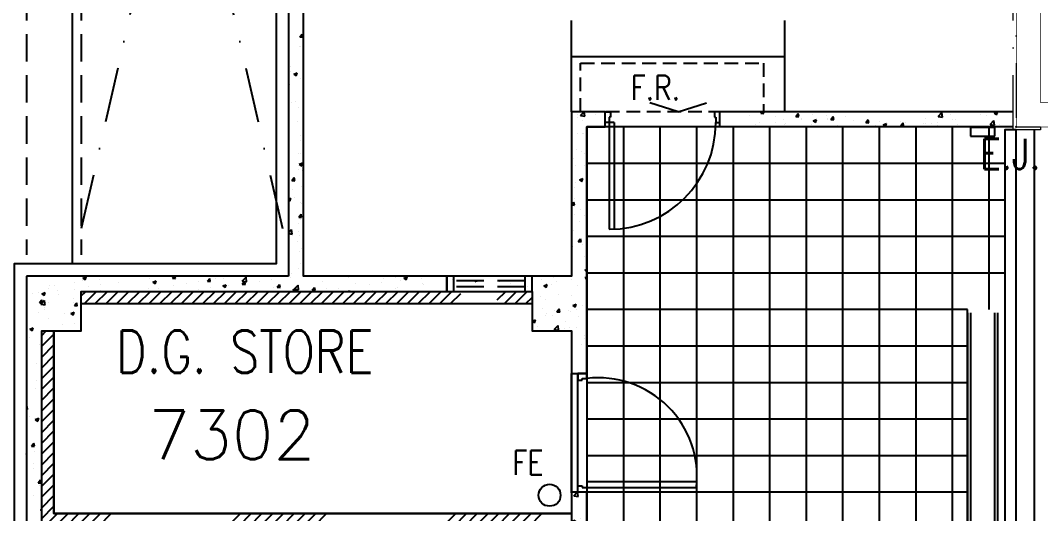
# Model space of a CAD drawing. Header units: millimetres. Extents: x -68474 to 336725, y -113450 to 40976.
# Drawn here: x 193575 to 201950, y -52725 to -48675 of the extents above; entities that cross this region are included whole.
import ezdxf

# ---------------------------------------------------------------- set-up
doc = ezdxf.new("R2010")
doc.units = ezdxf.units.MM
doc.header["$LTSCALE"] = 900
for name, pattern in [('DASHDOT', [1, 0.5, -0.25, 0, -0.25]), ('s5152a$0$DASHDOT', [1, 0.5, -0.25, 0, -0.25]), ('s5152a$0$HIDDEN', [0.375, 0.25, -0.125])]:
    doc.linetypes.add(name, pattern=pattern)
doc.layers.add('9', color=7, linetype='Continuous', lineweight=5)
for name, color, linetype in [('s5152a$0$11', 7, 'Continuous'), ('s5152a$0$23', 7, 'Continuous'), ('s5152a$0$45', 7, 'Continuous'), ('s5152a$0$7', 7, 'Continuous'), ('s5152a$0$9', 7, 'Continuous'), ('s5152a$0$LEV-MK', 7, 'Continuous'), ('s5152a$0$N-dr', 7, 'Continuous'), ('s5152a$0$N-FS2', 2, 'Continuous'), ('s5152a$0$N-FS3', 3, 'Continuous'), ('s5152a$0$N-HT1', 1, 'Continuous'), ('s5152a$0$N-HT2', 7, 'Continuous'), ('s5152a$0$N-TILE', 1, 'Continuous'), ('s5152a$0$N-VOLUME', 7, 'Continuous'), ('s5152a$0$N-WAL1', 1, 'Continuous'), ('s5152a$0$N-WAL3', 3, 'Continuous'), ('s5152a$0$N-WAL4', 4, 'Continuous'), ('s5152a$0$N-WIN', 1, 'Continuous'), ('s5152a$0$NTX2', 2, 'Continuous'), ('s5152a$0$NTX4', 4, 'Continuous'), ('s5152a$0$O-DIS', 9, 's5152a$0$HIDDEN'), ('s5152a$0$ROOM-NO', 4, 'Continuous')]:
    doc.layers.add(name, color=color, linetype=linetype)
doc.styles.add('s5152a$0$STANDARD', font='SIMPLEX')

# ---------------------------------------------------------------- blocks, each defined once
blk = doc.blocks.new('*X132')
at = {"color": 0}
for p, q in [((195869.1, -48810.6), (195888.3, -48787.6)), ((195869.1, -48810.6), (195893, -48812.7)), ((195892.9, -48812.8), (195888.3, -48787.8)), ((195862.4, -48886.9), (195862.4, -48886.9)), ((195872, -48888.5), (195872, -48888.5)), ((195898.3, -48899.4), (195898.3, -48899.4)), ((195793.1, -49057.2), (195793.1, -49057.2)), ((195893.2, -49044), (195893.2, -49044)), ((195792.4, -49091.8), (195792.4, -49091.8)), ((195820, -49115.5), (195848, -49104.7)), ((195820, -49115.5), (195839.9, -49128.9)), ((195839.9, -49129.1), (195848, -49104.9)), ((195877.7, -49154.7), (195877.7, -49154.7)), ((195788, -49201.7), (195788, -49201.7)), ((195798.8, -49349.9), (195798.8, -49349.9)), ((195834.3, -49339.6), (195834.3, -49339.6)), ((195861.2, -49393.4), (195861.2, -49393.4)), ((198147.7, -49449.1), (198147.7, -49449.1)), ((198149.4, -49469.8), (198149.4, -49469.8)), ((198172.8, -49455.2), (198201.8, -49425)), ((198172.8, -49455.2), (198208.4, -49460.7)), ((198208.3, -49460.8), (198204.1, -49425)), ((198292.4, -49447.7), (198292.4, -49447.7)), ((195848.5, -49508.5), (195848.5, -49508.5)), ((198192.8, -49499.5), (198192.8, -49499.5)), ((195876.4, -49621.8), (195876.4, -49621.8)), ((195876.5, -49661.2), (195876.5, -49661.2)), ((195898.9, -49643.6), (195898.9, -49643.6)), ((198144.5, -49603), (198144.5, -49603)), ((198187.2, -49605.4), (198187.2, -49605.4)), ((198197.3, -49607.8), (198197.3, -49607.8)), ((198139.7, -49736.1), (198139.7, -49736.1)), ((195854.9, -49766.6), (195854.9, -49766.6)), ((195871.3, -49766.4), (195871.3, -49766.4)), ((195894.1, -49776.7), (195894.1, -49776.7)), ((198119.4, -49812.2), (198119.4, -49812.2)), ((198182.1, -49750), (198182.1, -49750)), ((198208.1, -49767.3), (198208.1, -49767.3)), ((195860, -49899.9), (195860, -49899.9)), ((195864.1, -49856.7), (195892.2, -49845.9)), ((195864.1, -49856.7), (195884, -49870.1)), ((195884, -49870.2), (195892.1, -49846.1)), ((195889.2, -49909.9), (195889.2, -49909.9)), ((198134.8, -49869.3), (198134.8, -49869.3)), ((198203.7, -49865.9), (198203.7, -49865.9)), ((195804.2, -49989), (195823.4, -49966)), ((195804.2, -49989), (195828.1, -49991.1)), ((195828, -49991.2), (195823.4, -49966.2)), ((198163.6, -49984.8), (198191.6, -49974.1)), ((198163.6, -49984.8), (198183.4, -49998.2)), ((198183.4, -49998.4), (198191.5, -49974.2)), ((195812.4, -50062), (195812.4, -50062)), ((195884.4, -50043), (195884.4, -50043)), ((198123.2, -50045.6), (198123.2, -50045.6)), ((198129.9, -50002.5), (198129.9, -50002.5)), ((198191.6, -50006), (198191.6, -50006)), ((195775, -50143.6), (195794.8, -50136)), ((195775, -50152.2), (195786.7, -50160.1)), ((195786.7, -50160.3), (195794.8, -50136.1)), ((195826.6, -50129.7), (195826.6, -50129.7)), ((198125.1, -50135.6), (198125.1, -50135.6)), ((195875.3, -50167.8), (195875.3, -50167.8)), ((195879.5, -50176.2), (195879.5, -50176.2)), ((198100, -50189.1), (198118.7, -50166.8)), ((198100, -50189.9), (198123.3, -50191.9)), ((198123.3, -50192), (198118.6, -50167)), ((198175.4, -50228.9), (198175.4, -50228.9)), ((195859.7, -50289.9), (195878.9, -50266.9)), ((195859.7, -50289.9), (195883.6, -50292)), ((195874.6, -50309.3), (195874.6, -50309.3)), ((195883.5, -50292.1), (195878.9, -50267)), ((198120.2, -50268.8), (198120.2, -50268.8)), ((198165.3, -50327.9), (198165.3, -50327.9)), ((198206.9, -50273.9), (198206.9, -50273.9)), ((195775, -50420.8), (195801.7, -50393.1)), ((195806, -50431.2), (195801.6, -50393.2)), ((195854.5, -50344.3), (195854.5, -50344.3)), ((195858.8, -50406.4), (195858.8, -50406.4)), ((198115.3, -50401.9), (198115.3, -50401.9)), ((195775, -50426.2), (195806.1, -50431)), ((195849.4, -50488.9), (195849.4, -50488.9)), ((195869.8, -50442.5), (195869.8, -50442.5)), ((198154.9, -50490.7), (198174.2, -50467.7)), ((198154.9, -50490.7), (198178.8, -50492.8)), ((198160.2, -50472.5), (198160.2, -50472.5)), ((198178.8, -50492.9), (198174.1, -50467.9)), ((195864.9, -50575.7), (195864.9, -50575.7)), ((195882.7, -50546.4), (195882.7, -50546.4)), ((198110.5, -50535.1), (198110.5, -50535.1)), ((198190.4, -50512.5), (198190.4, -50512.5)), ((195895.7, -50626.7), (195895.7, -50626.7)), ((198206.5, -50610.3), (198206.5, -50610.3)), ((195803.1, -50749.7), (195803.1, -50749.7)), ((195860, -50708.8), (195860, -50708.8)), ((195874.2, -50674.3), (195874.2, -50674.3)), ((198102.3, -50690.4), (198102.3, -50690.4)), ((198105.6, -50668.2), (198105.6, -50668.2)), ((198207.7, -50726), (198225, -50719.3)), ((198207.7, -50726), (198225, -50737.7)), ((194019.4, -50826.9), (194019.4, -50826.9)), ((194086.4, -50791.8), (194114.4, -50781)), ((194086.4, -50791.8), (194106.3, -50805.2)), ((194088.5, -50814.6), (194088.5, -50814.6)), ((194106.2, -50805.4), (194114.3, -50781.2)), ((194221.4, -50801.3), (194221.4, -50801.3)), ((194383, -50825.8), (194383, -50825.8)), ((194635.6, -50792.6), (194635.6, -50792.6)), ((194661.2, -50823.8), (194689.2, -50813.1)), ((194661.2, -50823.8), (194681.1, -50837.2)), ((194681.1, -50837.4), (194689.2, -50813.2)), ((194735.7, -50779.4), (194735.7, -50779.4)), ((194823, -50791.2), (194836.6, -50775)), ((194823, -50791.2), (194846.9, -50793.3)), ((194846.9, -50793.5), (194843.5, -50775)), ((194941.1, -50834.4), (194941.1, -50834.4)), ((195039.5, -50820.7), (195039.5, -50820.7)), ((195109.9, -50816.3), (195129.2, -50793.3)), ((195109.9, -50816.3), (195133.8, -50818.4)), ((195133.8, -50818.6), (195129.2, -50793.5)), ((195174.3, -50794.4), (195174.3, -50794.4)), ((195244.9, -50792.6), (195244.9, -50792.6)), ((195396.6, -50815.2), (195427.8, -50782.7)), ((195396.6, -50815.2), (195432.2, -50820.7)), ((195396.8, -50841.4), (195416.1, -50818.4)), ((195420.7, -50843.7), (195416.1, -50818.6)), ((195432.2, -50820.8), (195427.7, -50782.8)), ((195538.8, -50817.6), (195538.8, -50817.6)), ((195639, -50804.4), (195639, -50804.4)), ((195790.5, -50784.4), (195790.5, -50784.4)), ((196057.2, -50816.4), (196057.2, -50816.4)), ((196265, -50786.4), (196265, -50786.4)), ((196324.2, -50832.9), (196324.2, -50832.9)), ((196443.7, -50776.8), (196443.7, -50776.8)), ((196542.3, -50829.4), (196542.3, -50829.4)), ((196557.5, -50792.8), (196557.5, -50792.8)), ((196657.2, -50785.8), (196657.2, -50785.8)), ((196693.7, -50809.4), (196693.7, -50809.4)), ((196721.9, -50790.9), (196749.9, -50780.2)), ((196721.9, -50790.9), (196741.8, -50804.3)), ((196741.7, -50804.5), (196749.8, -50780.3)), ((196870.7, -50794.8), (196870.7, -50794.8)), ((196946.4, -50776.2), (196946.4, -50776.2)), ((197080.6, -50807.6), (197080.6, -50807.6)), ((197084.3, -50803.9), (197084.3, -50803.9)), ((197119.9, -50800.6), (197119.9, -50800.6)), ((197282.7, -50782), (197282.7, -50782)), ((197297.8, -50812.9), (197297.8, -50812.9)), ((197304.9, -50819.8), (197324.7, -50812.2)), ((197322.2, -50819.8), (197324.7, -50812.4)), ((197511.3, -50821.9), (197511.3, -50821.9)), ((197597, -50834.4), (197597, -50834.4)), ((197724.8, -50830.9), (197724.8, -50830.9)), ((197849.6, -50801.2), (197849.6, -50801.2)), ((197893, -50831.4), (197893, -50831.4)), ((197949.8, -50788), (197949.8, -50788)), ((197972.5, -50820.4), (197972.5, -50820.4)), ((198100.8, -50801.4), (198100.8, -50801.4)), ((198101.3, -50768), (198101.3, -50768)), ((198205.7, -50780.4), (198205.7, -50780.4)), ((198210.4, -50791.6), (198225, -50774.1)), ((198210.4, -50791.6), (198225, -50792.8)), ((193674.2, -50917.6), (193674.2, -50917.6)), ((193727.2, -50912.2), (193727.2, -50912.2)), ((193750.3, -50920.8), (193778.3, -50910)), ((193770.1, -50934.4), (193778.3, -50910.2)), ((193803.4, -50872.9), (193803.4, -50872.9)), ((193814, -50855.1), (193814, -50855.1)), ((193855.2, -50854.6), (193855.2, -50854.6)), ((193878.7, -50892.2), (193878.7, -50892.2)), ((194017, -50882), (194017, -50882)), ((194131.3, -50859), (194131.3, -50859)), ((194230.5, -50891), (194230.5, -50891)), ((194231.5, -50845.8), (194231.5, -50845.8)), ((194444, -50900), (194444, -50900)), ((194629.7, -50876.3), (194629.7, -50876.3)), ((194707.8, -50874.5), (194707.8, -50874.5)), ((194831.7, -50850.7), (194831.7, -50850.7)), ((195034.6, -50884), (195034.6, -50884)), ((195134.7, -50870.8), (195134.7, -50870.8)), ((195236.1, -50855.9), (195264.1, -50845.1)), ((195236.1, -50855.9), (195256, -50869.3)), ((195255.9, -50869.4), (195264, -50845.3)), ((195286.2, -50850.8), (195286.2, -50850.8)), ((195396.8, -50841.4), (195420.8, -50843.5)), ((195649.8, -50870.1), (195649.8, -50870.1)), ((195683.7, -50866.5), (195703, -50843.5)), ((195683.7, -50866.5), (195707.7, -50868.6)), ((195707.6, -50868.8), (195703, -50843.7)), ((195810.9, -50887.9), (195838.9, -50877.1)), ((195810.9, -50887.9), (195828.9, -50900)), ((195823.5, -50881.4), (195854.7, -50848.9)), ((195823.5, -50881.4), (195859.1, -50886.9)), ((195831.3, -50900), (195838.9, -50877.3)), ((195859.1, -50887), (195854.6, -50849)), ((195855.2, -50842), (195855.2, -50842)), ((195970.7, -50891.6), (195989.9, -50868.6)), ((195970.7, -50891.6), (195994.6, -50893.7)), ((195994.5, -50893.9), (195989.9, -50868.8)), ((196038, -50895.8), (196038, -50895.8)), ((196090.9, -50872.9), (196090.9, -50872.9)), ((196189.5, -50875.8), (196189.5, -50875.8)), ((196271.6, -50900), (196276.8, -50893.7)), ((196277.9, -50900), (196276.8, -50893.9)), ((196442.1, -50842.6), (196442.1, -50842.6)), ((196465.5, -50891.4), (196465.5, -50891.4)), ((196653.3, -50880.6), (196653.3, -50880.6)), ((196667.5, -50865.8), (196667.5, -50865.8)), ((196875.3, -50835.8), (196875.3, -50835.8)), ((196886.6, -50840.6), (196886.6, -50840.6)), ((197691, -50857), (197691, -50857)), ((197739.2, -50860.5), (197739.2, -50860.5)), ((197871.6, -50855), (197899.6, -50844.2)), ((197871.6, -50855), (197891.5, -50868.4)), ((197891.4, -50868.6), (197899.5, -50844.4)), ((197938.4, -50839.9), (197938.4, -50839.9)), ((198151.9, -50849), (198151.9, -50849)), ((193627.1, -50925.3), (193627.1, -50925.3)), ((193730.9, -50991.7), (193750.2, -50968.7)), ((193730.9, -50991.7), (193754.8, -50993.8)), ((193748, -51000), (193773.2, -50973.7)), ((193754.8, -50993.9), (193750.2, -50968.9)), ((193750.3, -50920.8), (193770.2, -50934.2)), ((193776.2, -51000), (193773.2, -50973.8)), ((193809.1, -50988.3), (193809.1, -50988.3)), ((193887.8, -50926.7), (193887.8, -50926.7)), ((194008, -50994.6), (194008, -50994.6)), ((194014.5, -50960.1), (194014.5, -50960.1)), ((194031.9, -51000), (194037.1, -50993.8)), ((194038.2, -51000), (194037.1, -50994)), ((197844.5, -50945.8), (197844.5, -50945.8)), ((197888.1, -50964.6), (197888.1, -50964.6)), ((197996, -50925.8), (197996, -50925.8)), ((198095.9, -50934.6), (198095.9, -50934.6)), ((197860.5, -51044.3), (197860.5, -51044.3)), ((197890.8, -51083.6), (197890.8, -51083.6)), ((197955.9, -51059.1), (197955.9, -51059.1)), ((197979, -51067.3), (197998.3, -51044.4)), ((197979, -51067.3), (198000, -51069.2)), ((198000, -51054.1), (197998.2, -51044.5)), ((198002.8, -51069.6), (198000, -51054.1)), ((198000, -51069.2), (198002.9, -51069.4)), ((198074, -51053.4), (198074, -51053.4)), ((198091, -51067.7), (198091, -51067.7)), ((198110.3, -51016), (198138.3, -51005.3)), ((198110.3, -51016), (198130.2, -51029.5)), ((198130.2, -51029.6), (198138.3, -51005.4)), ((198143.4, -51050.3), (198143.4, -51050.3)), ((198189.2, -51019), (198189.2, -51019)), ((197775, -51144.8), (197802.3, -51134.3)), ((197775, -51145.5), (197794.1, -51158.5)), ((197794.1, -51158.6), (197802.2, -51134.4)), ((197883.3, -51097.7), (197883.3, -51097.7)), ((197944.8, -51098.1), (197944.8, -51098.1)), ((198051.8, -51146.9), (198051.8, -51146.9)), ((198158.3, -51107.1), (198158.3, -51107.1)), ((197818.5, -51187), (197818.5, -51187)), ((197958, -51212.4), (197989.2, -51179.9)), ((197958, -51212.4), (197993.6, -51217.9)), ((197993.5, -51218.1), (197989.1, -51180.1)), ((198038.2, -51208.1), (198038.2, -51208.1)), ((198086.2, -51200.9), (198086.2, -51200.9)), ((198138.3, -51194.9), (198138.3, -51194.9)), ((198184.6, -51332.7), (198184.6, -51332.7)), ((198204.6, -51286.9), (198204.6, -51286.9)), ((198208, -51265.7), (198208, -51265.7))]:
    blk.add_line(p, q, dxfattribs=at)
blk = doc.blocks.new('*X133')
at = {"color": 0}
for p, q in [((194075, -50937.5), (194112.5, -50900)), ((194100.9, -51000), (194200.9, -50900)), ((194189.3, -51000), (194289.3, -50900)), ((194277.7, -51000), (194377.7, -50900)), ((194366.1, -51000), (194466.1, -50900)), ((194454.4, -51000), (194554.4, -50900)), ((194542.8, -51000), (194642.8, -50900)), ((194631.2, -51000), (194731.2, -50900)), ((194719.6, -51000), (194819.6, -50900)), ((194808, -51000), (194908, -50900)), ((194896.4, -51000), (194996.4, -50900)), ((194984.8, -51000), (195084.8, -50900)), ((195073.2, -51000), (195173.2, -50900)), ((195161.5, -51000), (195261.5, -50900)), ((195249.9, -51000), (195349.9, -50900)), ((195338.3, -51000), (195438.3, -50900)), ((195426.7, -51000), (195526.7, -50900)), ((195515.1, -51000), (195615.1, -50900)), ((195603.5, -51000), (195703.5, -50900)), ((195691.9, -51000), (195791.9, -50900)), ((195780.3, -51000), (195880.3, -50900)), ((195868.7, -51000), (195968.7, -50900)), ((195957, -51000), (196057, -50900)), ((196045.4, -51000), (196145.4, -50900)), ((196133.8, -51000), (196233.8, -50900)), ((196222.2, -51000), (196322.2, -50900)), ((196310.6, -51000), (196410.6, -50900)), ((196399, -51000), (196499, -50900)), ((196487.4, -51000), (196587.4, -50900)), ((196575.8, -51000), (196675.8, -50900)), ((196664.2, -51000), (196764.2, -50900)), ((196752.5, -51000), (196852.5, -50900)), ((196840.9, -51000), (196940.9, -50900)), ((196929.3, -51000), (197029.3, -50900)), ((197017.7, -51000), (197117.7, -50900)), ((197106.1, -51000), (197189.6, -50916.5)), ((197489.6, -50970), (197559.6, -50900)), ((197548, -51000), (197648, -50900)), ((197636.4, -51000), (197736.4, -50900)), ((197724.8, -51000), (197775, -50949.8))]:
    blk.add_line(p, q, dxfattribs=at)
blk = doc.blocks.new('*X134')
at = {"color": 0}
for p, q in [((193721.5, -52471), (193740.8, -52448)), ((193721.5, -52471), (193745.4, -52473.1)), ((193729.7, -52494.9), (193729.7, -52494.9)), ((193745.4, -52473.2), (193740.8, -52448.1)), ((193684.9, -52575.6), (193684.9, -52575.6)), ((193741.2, -52693.2), (193750, -52689.8)), ((193741.2, -52693.2), (193750, -52699.1)), ((193745.9, -52719.3), (193745.9, -52719.3))]:
    blk.add_line(p, q, dxfattribs=at)
blk = doc.blocks.new('*X135')
at = {"color": 0}
for p, q in [((193750, -51262.5), (193787.5, -51225)), ((193750, -51350.9), (193850, -51250.9)), ((193750, -51439.3), (193850, -51339.3)), ((193750, -51527.7), (193850, -51427.7)), ((193750, -51616.1), (193850, -51516.1)), ((193750, -51704.4), (193850, -51604.4)), ((193750, -51792.8), (193850, -51692.8)), ((193750, -51881.2), (193850, -51781.2)), ((193750, -51969.6), (193850, -51869.6)), ((193750, -52058), (193850, -51958)), ((193750, -52146.4), (193850, -52046.4)), ((193750, -52234.8), (193850, -52134.8)), ((193750, -52323.2), (193850, -52223.2)), ((193750, -52411.5), (193850, -52311.5)), ((193810.2, -52439.8), (193850, -52399.9)), ((193750, -52499.9), (193810.2, -52439.8)), ((193750, -52588.3), (193850, -52488.3)), ((193750, -52676.7), (193850, -52576.7)), ((193750, -52765.1), (193850, -52665.1)), ((193750, -52853.5), (193878.5, -52725)), ((193866.9, -52825), (193966.9, -52725)), ((193955.3, -52825), (194055.3, -52725)), ((194043.7, -52825), (194143.7, -52725)), ((194132, -52825), (194232, -52725)), ((194220.4, -52825), (194320.4, -52725)), ((195281.1, -52825), (195381.1, -52725)), ((195369.5, -52825), (195469.5, -52725)), ((195457.9, -52825), (195557.9, -52725)), ((195546.3, -52825), (195646.3, -52725)), ((195634.6, -52825), (195734.6, -52725)), ((195723, -52825), (195823, -52725)), ((195811.4, -52825), (195911.4, -52725)), ((195899.8, -52825), (195999.8, -52725)), ((195988.2, -52825), (196088.2, -52725)), ((197048.9, -52825), (197148.9, -52725)), ((197137.2, -52825), (197237.2, -52725)), ((197225.6, -52825), (197325.6, -52725)), ((197314, -52825), (197414, -52725)), ((197402.4, -52825), (197502.4, -52725)), ((197490.8, -52825), (197590.8, -52725)), ((197579.2, -52825), (197679.2, -52725)), ((197667.6, -52825), (197767.6, -52725)), ((197756, -52825), (197856, -52725))]:
    blk.add_line(p, q, dxfattribs=at)
blk = doc.blocks.new('*X136')
at = {"color": 0}
for p, q in [((193742.1, -51006.2), (193748, -51000)), ((193777.6, -51011.8), (193776.2, -51000)), ((194017.8, -51016.8), (194031.9, -51000)), ((194041.7, -51019), (194038.2, -51000)), ((193723.9, -51076.3), (193723.9, -51076.3)), ((193742.1, -51006.2), (193777.7, -51011.7)), ((193773.5, -51050), (193773.5, -51050)), ((193774.7, -51034.7), (193774.7, -51034.7)), ((193937.4, -51085.3), (193937.4, -51085.3)), ((193989, -51081.8), (194017.1, -51071.1)), ((193989, -51081.8), (194008.9, -51095.3)), ((194008.9, -51095.4), (194017, -51071.2)), ((194017.8, -51016.8), (194041.7, -51018.9)), ((194026.1, -51016.7), (194026.1, -51016.7)), ((193804.3, -51121.4), (193804.3, -51121.4)), ((194009.7, -51093.3), (194009.7, -51093.3)), ((194021, -51161.3), (194021, -51161.3)), ((193653, -51210.9), (193681, -51200.1)), ((193653, -51210.9), (193672.9, -51224.3)), ((193668.3, -51207.7), (193668.3, -51207.7)), ((193672.8, -51224.4), (193680.9, -51200.3)), ((193920.9, -51174.5), (193920.9, -51174.5)), ((193646, -51280.7), (193646, -51280.7)), ((193730.3, -51334.4), (193730.3, -51334.4)), ((193710.4, -51490), (193710.4, -51490)), ((193705.3, -51634.6), (193705.3, -51634.6)), ((193702, -51697.4), (193702, -51697.4)), ((193625, -51852), (193629.8, -51846.2)), ((193625, -51870.5), (193634.4, -51871.3)), ((193634.4, -51871.5), (193629.8, -51846.4)), ((193646.4, -51930.2), (193646.4, -51930.2)), ((193697.1, -51952), (193725.1, -51941.3)), ((193697.1, -51952), (193717, -51965.4)), ((193716.9, -51965.6), (193725, -51941.4)), ((193628.9, -52158.8), (193628.9, -52158.8)), ((193666, -52170.1), (193685.3, -52147.1)), ((193666, -52170.1), (193689.9, -52172.2)), ((193689.9, -52172.3), (193685.3, -52147.3)), ((193625, -52232.4), (193627.8, -52231.3)), ((193625, -52239.6), (193627.7, -52231.5)), ((193688.5, -52212.5), (193688.5, -52212.5)), ((193678.5, -52317.5), (193678.5, -52317.5)), ((193683.4, -52357), (193683.4, -52357))]:
    blk.add_line(p, q, dxfattribs=at)
blk = doc.blocks.new('*X137')
at = {"color": 0}
for p, q in [((198117.1, -52580), (198145.9, -52550)), ((198117.1, -52580), (198152.7, -52585.5)), ((198152.6, -52585.6), (198148.5, -52550)), ((198101.2, -52788.4), (198129.2, -52777.7)), ((198101.2, -52788.4), (198121.1, -52801.8)), ((198121.1, -52802), (198129.2, -52777.8)), ((198140.8, -52777.6), (198140.8, -52777.6)), ((198169, -52765.1), (198169, -52765.1)), ((198201, -52806.4), (198201, -52806.4)), ((198218.6, -52923.7), (198218.6, -52923.7)), ((198170.1, -53035.8), (198201.3, -53003.4)), ((198205.7, -53041.5), (198201.3, -53003.5)), ((198170.1, -53035.8), (198205.7, -53041.4)), ((198183, -53059.9), (198183, -53059.9)), ((198184.5, -53045.1), (198184.5, -53045.1)), ((198223.4, -53036.9), (198223.4, -53036.9)), ((198104.4, -53150.6), (198100, -53126.5)), ((198100, -53150.1), (198104.5, -53150.5)), ((198140.8, -53128.1), (198140.8, -53128.1)), ((198218.6, -53170.1), (198218.6, -53170.1)), ((198177.9, -53204.4), (198177.9, -53204.4)), ((198199.8, -53313), (198199.8, -53313)), ((198213.7, -53303.2), (198213.7, -53303.2))]:
    blk.add_line(p, q, dxfattribs=at)
blk = doc.blocks.new('s5152a$0$DR975')
for p, q in [((968.5, 100), (968.5, 1075)), ((1012.5, 100), (1012.5, 1075)), ((0, 100), (0, 0)), ((37.5, 100), (0, 100)), ((37.5, 50), (37.5, 100)), ((968.5, 100), (1012.5, 100)), ((1012.5, 100), (1050, 100)), ((1012.5, 50), (1012.5, 100)), ((1050, 100), (1050, 0)), ((0, 0), (50, 0)), ((50, 50), (37.5, 50)), ((50, 0), (50, 50)), ((1000, 50), (1012.5, 50)), ((1000, 0), (1000, 50)), ((1050, 0), (1000, 0))]:
    blk.add_line(p, q)
blk.add_arc((1012.5, 100), 975, 90, 180)
blk = doc.blocks.new('*X142')
at = {"color": 0}
for p, q in [((199558, -49458.6), (199558, -49458.6)), ((199654.3, -49437.8), (199665, -49425)), ((199654.3, -49437.8), (199678.2, -49439.9)), ((199678.2, -49440), (199675.4, -49425)), ((199771.6, -49467.6), (199771.6, -49467.6)), ((199841, -49487), (199841, -49487)), ((199941.2, -49462.9), (199960.5, -49439.9)), ((199941.2, -49462.9), (199965.1, -49465)), ((199965.1, -49465.1), (199960.5, -49440.1)), ((199985.1, -49476.6), (199985.1, -49476.6)), ((199985.2, -49484.9), (199985.2, -49484.9)), ((200074.3, -49447), (200074.3, -49447)), ((200082.8, -49500.8), (200110.8, -49490)), ((200102.6, -49514.4), (200110.7, -49490.2)), ((200190.6, -49456.7), (200190.6, -49456.7)), ((200198.6, -49485.6), (200198.6, -49485.6)), ((200199.1, -49484.5), (200199.1, -49484.5)), ((200228.1, -49488), (200247.4, -49465)), ((200228.1, -49488), (200252, -49490.1)), ((200252, -49490.2), (200247.4, -49465.2)), ((200350.6, -49464.5), (200350.6, -49464.5)), ((200392.6, -49431.1), (200392.6, -49431.1)), ((200412.1, -49494.7), (200412.1, -49494.7)), ((200515, -49513.1), (200534.3, -49490.1)), ((200538.9, -49515.3), (200534.3, -49490.3)), ((200603.2, -49431.3), (200603.2, -49431.3)), ((201002.9, -49480.5), (201002.9, -49480.5)), ((201108, -49462.8), (201139.2, -49430.3)), ((201108, -49462.8), (201143.6, -49468.3)), ((201143.6, -49468.4), (201139.1, -49430.5)), ((201210.7, -49450.5), (201210.7, -49450.5)), ((201224.1, -49485.5), (201224.1, -49485.5)), ((201253.9, -49489.5), (201253.9, -49489.5)), ((201457.4, -49445.4), (201457.4, -49445.4)), ((201506.5, -49456.3), (201506.5, -49456.3)), ((201568.6, -49435.8), (201596.6, -49425.1)), ((201568.6, -49435.8), (201588.4, -49449.3)), ((201588.4, -49449.4), (201596.5, -49425.3)), ((201606.6, -49443.1), (201606.6, -49443.1)), ((199575.4, -49540.5), (199575.4, -49540.5)), ((199607.7, -49527.1), (199607.7, -49527.1)), ((199642.4, -49512.3), (199642.4, -49512.3)), ((199777.4, -49514.8), (199777.4, -49514.8)), ((199846.4, -49530.9), (199846.4, -49530.9)), ((199855.9, -49521.3), (199855.9, -49521.3)), ((200069.4, -49530.3), (200069.4, -49530.3)), ((200082.8, -49500.8), (200102.7, -49514.2)), ((200099, -49497.7), (200099, -49497.7)), ((200283, -49539.4), (200283, -49539.4)), ((200496.5, -49548.4), (200496.5, -49548.4)), ((200515, -49513.1), (200538.9, -49515.2)), ((200595.5, -49534.3), (200595.5, -49534.3)), ((200625.7, -49503.7), (200625.7, -49503.7)), ((200657.6, -49532.8), (200685.6, -49522.1)), ((200657.6, -49532.8), (200677.5, -49546.2)), ((200677.5, -49546.4), (200685.6, -49522.2)), ((200800.9, -49506.1), (200800.9, -49506.1)), ((200801.9, -49538.2), (200821.2, -49515.2)), ((200801.9, -49538.2), (200825.8, -49540.3)), ((200825.8, -49540.4), (200821.2, -49515.4)), ((200839.2, -49512.7), (200839.2, -49512.7)), ((200990.9, -49525.5), (200990.9, -49525.5)), ((201002.2, -49522.7), (201002.2, -49522.7)), ((201052.7, -49521.7), (201052.7, -49521.7)), ((201100, -49550), (201108.1, -49540.3)), ((201102.4, -49509.5), (201102.4, -49509.5)), ((201109.8, -49550), (201108.1, -49540.5)), ((201266.3, -49530.7), (201266.3, -49530.7)), ((201479.8, -49539.8), (201479.8, -49539.8)), ((201534.9, -49529), (201566.1, -49496.5)), ((201534.9, -49529), (201570.5, -49534.5)), ((201553.3, -49533.2), (201553.3, -49533.2)), ((201570.5, -49534.6), (201566, -49496.7)), ((201613.2, -49529.9), (201613.2, -49529.9)), ((201693.3, -49548.8), (201693.3, -49548.8))]:
    blk.add_line(p, q, dxfattribs=at)

msp = doc.modelspace()

# ---------------------------------------------------------------- linework, layer by layer
at = {"layer": '9', "color": 1, "linetype": 'DASHDOT'}
msp.add_lwpolyline([(158050, -49575), (158050, -49550), (158249.9, -49550), (158249.9, -42725), (201749.8, -42725), (201749.8, -49550), (201949.8, -49550), (201949.8, -49575), (201724.8, -49575), (201724.8, -42750), (158275, -42750), (158275, -49575)], close=True, dxfattribs=at)
at = {"layer": 's5152a$0$11', "color": 3, "linetype": 'Continuous', "const_width": 5}
msp.add_lwpolyline([(201750, -45550), (201950, -45550), (201950, -49350), (204750, -49350), (204750, -45700), (203300, -45700), (203300, -45550), (204900, -45550), (204900, -49350), (206050, -49350), (206050, -49550), (201750, -49550)], close=True, dxfattribs=at)
at = {"layer": 's5152a$0$23', "color": 2, "linetype": 'Continuous'}
msp.add_line((201900, -72749.8), (201900, -49575), dxfattribs=at)
msp.add_lwpolyline([(201750, -49575), (201655, -49575), (201655, -72749.8), (201750, -72749.8)], close=True, dxfattribs=at)
msp.add_point((201750, -49550), dxfattribs=at)
at = {"layer": 's5152a$0$45', "color": 14, "linetype": 'Continuous'}
for points in [[(201350, -51075), (201350, -74550)], [(201375, -51075), (201375, -74550)], [(201575, -74550), (201575, -51075)], [(201600, -74550), (201600, -51075)]]:
    msp.add_lwpolyline(points, dxfattribs=at)
at = {"layer": 's5152a$0$7', "color": 10, "linetype": 'Continuous'}
msp.add_line((194000.1, -43170), (194000.1, -50675), dxfattribs=at)
at = {"layer": 's5152a$0$LEV-MK', "linetype": 's5152a$0$DASHDOT'}
for p, q in [((194025, -42925), (195775, -50600)), ((195775, -42925), (194025, -50600))]:
    msp.add_line(p, q, dxfattribs=at)
at = {"layer": 's5152a$0$LEV-MK', "linetype": 's5152a$0$HIDDEN'}
for p, q in [((193625, -43725), (193625, -50600)), ((194075, -43725), (194075, -50600))]:
    msp.add_line(p, q, dxfattribs=at)
at = {"layer": 's5152a$0$LEV-MK'}
for p, q in [((198100, -52555.76923), (198100, -51575)), ((198150, -52550), (198150, -51575))]:
    msp.add_line(p, q, dxfattribs=at)
at = {"layer": 's5152a$0$N-dr'}
for p, q in [((198100, -51575), (198100, -52550)), ((198224.61735, -51575), (198150, -51575)), ((198150, -51575), (198150, -51628.57143)), ((198224.61735, -51615.17857), (198224.61735, -51575)), ((198150, -51628.57143), (198185.77164, -51628.57143)), ((198185.77164, -51628.57143), (198185.77164, -51615.17857)), ((198185.77164, -51615.17857), (198224.61735, -51615.17857)), ((198150, -52550), (198150, -52496.42857)), ((198150, -52496.42857), (198185.77164, -52496.42857)), ((198185.77164, -52496.42857), (198185.77164, -52509.82143)), ((198185.77164, -52509.82143), (198224.61735, -52509.82143)), ((198224.61735, -52462.67857), (199124.2602, -52462.67857)), ((198224.61735, -52462.67857), (198224.61735, -52509.82143)), ((198224.61735, -52509.82143), (199124.2602, -52509.82143)), ((198224.61735, -52509.82143), (198224.61735, -52550)), ((198224.61735, -52550), (198100.2551, -52550)), ((198224.61735, -52550), (198150, -52550))]:
    msp.add_line(p, q, dxfattribs=at)
msp.add_arc((198318.58786, -52420.3397), 810.62624, 353.662436965, 96.65688582, dxfattribs=at)
at = {"layer": 's5152a$0$N-FS2', "linetype": 'Continuous'}
msp.add_circle((197919.09752, -52574.382), 90, dxfattribs=at)
at = {"layer": 's5152a$0$N-FS3', "linetype": 's5152a$0$HIDDEN', "ltscale": 0.5}
msp.add_lwpolyline([(199674.23077, -49425), (198174.23077, -49425), (198174.23077, -49025), (199674.23077, -49025)], close=True, dxfattribs=at)
at = {"layer": 's5152a$0$N-HT1', "linetype": 's5152a$0$HIDDEN'}
for p, q in [((197075, -50900), (197075, -50775)), ((197775, -50900), (197775, -50775))]:
    msp.add_line(p, q, dxfattribs=at)
at = {"layer": 's5152a$0$N-TILE', "color": 14}
for p, q in [((198525, -49550), (198525, -58725)), ((198825, -49550), (198825, -58725)), ((199125, -49550), (199125, -58725)), ((199425, -49550), (199425, -58725)), ((199725, -49550), (199725, -58725)), ((200025, -49550), (200025, -58725)), ((200325, -49550), (200325, -58725)), ((200625, -49550), (200625, -58725)), ((200925, -49550), (200925, -58725)), ((201225, -49550), (201225, -58725)), ((201525, -49550), (201525, -51050)), ((201655, -49850), (198225, -49850)), ((201655, -50150), (198225, -50150)), ((201655, -50450), (198225, -50450)), ((201655, -50750), (198225, -50750)), ((201350, -51050), (198225, -51050)), ((201350, -51350), (198225, -51350)), ((201350, -51650), (198225, -51650)), ((201350, -51950), (198225, -51950)), ((201350, -52250), (198225, -52250)), ((201350, -52550), (198225, -52550))]:
    msp.add_line(p, q, dxfattribs=at)
msp.add_lwpolyline([(201350, -49550), (198225, -49550), (198225, -58725), (201350, -58725), (201350, -51050)], dxfattribs=at)
at = {"layer": 's5152a$0$N-VOLUME'}
msp.add_lwpolyline([(194075, -51225), (194075, -51000), (197775, -51000), (197775, -51225), (198100, -51225), (198100, -52725), (193850, -52725), (193850, -51225), (194075, -51225)], close=True, dxfattribs=at)
at = {"layer": 's5152a$0$N-WAL1'}
msp.add_lwpolyline([(195675, -43195), (195675, -50675), (193525, -50675), (193525, -58825), (198225, -58825), (198225, -58725)], dxfattribs=at)
at = {"layer": 's5152a$0$N-WAL3'}
for p, q in [((198100, -49425), (198100, -48675)), ((199850, -49425), (199850, -48675)), ((199850, -48975), (198100, -48975)), ((194075, -51000), (197775, -51000)), ((194075, -51000), (197775, -51000)), ((193850, -51225), (193850, -52725)), ((193850, -52725), (198100, -52725))]:
    msp.add_line(p, q, dxfattribs=at)
at = {"layer": 's5152a$0$N-WAL4'}
for p, q in [((195775, -42925), (195775, -50775)), ((201724.8, -49425), (199317.39497, -49425)), ((199317.39497, -49550), (199317.39497, -49425)), ((201724.8, -49550), (199317.39497, -49550)), ((195775, -50775), (193625, -50775)), ((193625, -50775), (193625, -58725))]:
    msp.add_line(p, q, dxfattribs=at)
for points in [[(194075, -58275), (193750, -58275), (193750, -51225), (194075, -51225), (194075, -50900), (197775, -50900), (197775, -51225), (198100, -51225), (198100, -51575), (198225, -51575), (198225, -51225), (198225, -51225), (198225, -49550), (198375, -49550), (198375, -49425), (198100, -49425), (198100, -50775), (195900, -50775), (195900, -42925), (195775, -42925)], [(198099.61735, -53325), (198225, -53325), (198225, -52550), (198100, -52550), (198100, -53325)]]:
    msp.add_lwpolyline(points, dxfattribs=at)
at = {"layer": 's5152a$0$N-WIN', "linetype": 's5152a$0$HIDDEN'}
for p, q in [((197716.75521, -50812.5), (197133.24479, -50812.5)), ((197716.75521, -50862.5), (197133.24479, -50862.5))]:
    msp.add_line(p, q, dxfattribs=at)
for points in [[(197075, -50900), (197133.24479, -50900), (197133.24479, -50775), (197075, -50775)], [(197716.75521, -50900), (197775, -50900), (197775, -50775), (197716.75521, -50775)]]:
    msp.add_lwpolyline(points, close=True, dxfattribs=at)
at = {"layer": 's5152a$0$NTX2', "linetype": 'Continuous'}
msp.add_line((201227.19985, -50366.21835), (201227.19985, -49605.86957), dxfattribs=at)
at = {"layer": 's5152a$0$NTX4'}
for q in [(198742.18554, -49351.30033), (199207.81446, -49351.30033)]:
    msp.add_line((198975, -49425), q, dxfattribs=at)
at = {"layer": 's5152a$0$O-DIS', "linetype": 'Continuous'}
for p, q in [((201375, -49550), (201375, -49551)), ((201375, -49551), (201375, -49626)), ((201375, -49551), (201575, -49551)), ((201575, -49551), (201375, -49551)), ((201575, -49551), (201575, -49550)), ((201575, -49626), (201575, -49551)), ((201375, -49626), (201575, -49626))]:
    msp.add_line(p, q, dxfattribs=at)

# ---------------------------------------------------------------- block references
at = {"layer": 's5152a$0$LEV-MK', "xscale": 0.8975190182953839, "yscale": 0.8975190182953839, "zscale": 0.8975190182953839, "rotation": 180}
msp.add_blockref('s5152a$0$DR975', (199317.39497, -49425), dxfattribs=at)
at = {"layer": 's5152a$0$N-HT1', "linetype": 'Continuous'}
for name in ['*X133', '*X135']:
    msp.add_blockref(name, (0, 0), dxfattribs=at)
at = {"layer": 's5152a$0$N-HT2', "linetype": 'Continuous'}
for name in ['*X132', '*X142', '*X136', '*X134', '*X137']:
    msp.add_blockref(name, (0, 0), dxfattribs=at)

# ---------------------------------------------------------------- texts
at = {"layer": 's5152a$0$9', "color": 2, "linetype": 'Continuous', "style": 's5152a$0$STANDARD', "width": 0.84}
msp.add_text('E.J.', height=250, dxfattribs=at).set_placement((201453.2, -49896.6))
at = {"layer": 's5152a$0$N-FS3', "color": 4, "style": 's5152a$0$STANDARD', "width": 0.8}
msp.add_text('F.R.', height=200, dxfattribs=at).set_placement((198585.46061, -49327.61544))
at = {"layer": 's5152a$0$N-FS3', "linetype": 'Continuous', "style": 's5152a$0$STANDARD', "width": 0.8}
msp.add_text('FE', height=200, dxfattribs=at).set_placement((197614.28939, -52407.8228))
at = {"layer": 's5152a$0$NTX4', "style": 's5152a$0$STANDARD', "width": 0.8}
msp.add_text('D.G. STORE', height=350, dxfattribs=at).set_placement((194359.8824, -51570.35324))
at = {"layer": 's5152a$0$ROOM-NO', "style": 's5152a$0$STANDARD'}
msp.add_text('7302', height=400, dxfattribs=at).set_placement((194624.59135, -52279.06127))

doc.saveas('drawing.dxf')
